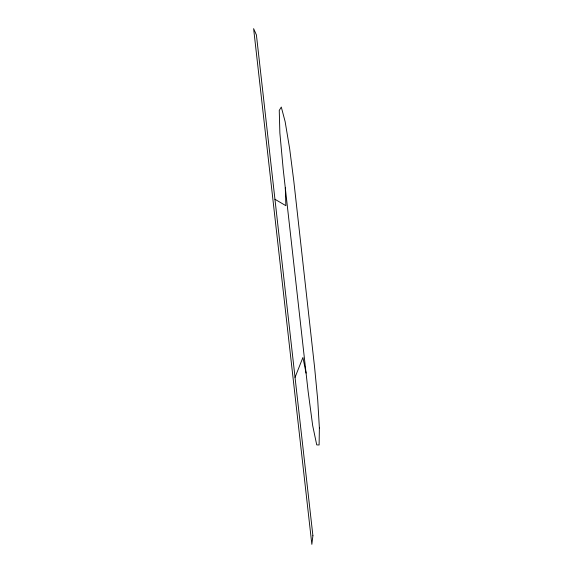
<?xml version="1.0" encoding="UTF-8"?>
<svg xmlns="http://www.w3.org/2000/svg" width="573" height="573" viewBox="0 0 573 573"><rect width="100%" height="100%" fill="white"/><g stroke="black" fill="none" stroke-linecap="round" stroke-linejoin="round"><path stroke-width="0.86" d="M295.038 377.363L302.916 357.488L306.075 373.116M274.947 199.275L285.877 205.693L285.29 187.851M319.376 428.01L319.104 444.985L316.726 444.899L312.679 425.567L308.124 391.395L283.198 169.171L279.875 133.022L279.252 110.424L281.293 107.051L285.132 121.619L289.644 148.6L293.799 181.061L314.613 367.472L317.714 399.861L319.376 428.01M312.901 535.734L311.848 544.35L253.624 28.65L256.41 34.924L312.901 535.734"/></g></svg>
